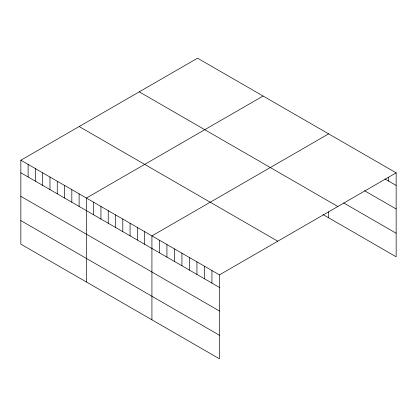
<?xml version="1.0" encoding="UTF-8"?>
<svg xmlns="http://www.w3.org/2000/svg" width="417" height="417" viewBox="0 0 417 417"><rect width="100%" height="100%" fill="white"/><g stroke="black" fill="none" stroke-linecap="round" stroke-linejoin="round"><path stroke-width="0.63" d="M20.85 160.211L219.446 274.871L219.446 358.808L20.85 244.148L20.85 160.211L197.554 58.192L396.15 172.852L396.15 256.789L323.024 214.567M263.091 96.03L86.387 198.049L86.387 281.986M328.627 133.867L151.924 235.886L151.924 319.823M219.446 274.871L396.15 172.852M384.896 178.929L396.15 185.429M364.531 190.72L396.15 208.974M343.634 202.917L396.15 233.239M139.242 91.86L337.838 206.519M79.162 126.544L277.758 241.208M20.85 172.784L219.446 287.443M20.85 196.334L219.446 310.993M20.85 220.598L219.446 335.258M388.649 177.324L388.649 181.098M328.627 211.763L328.627 217.804M211.945 270.539L211.945 283.112M204.445 266.208L204.445 278.78M196.939 261.876L196.939 274.449M189.438 257.544L189.438 270.117M181.937 253.213L181.937 265.785M174.431 248.881L174.431 261.454M166.93 244.55L166.93 257.122M159.43 240.218L159.43 252.791M144.642 231.685L144.642 244.258M137.36 227.479L137.36 240.051M130.078 223.272L130.078 235.85M122.796 219.071L122.796 231.643M115.514 214.864L115.514 227.442M108.232 210.663L108.232 223.236M100.95 206.457L100.95 219.029M93.669 202.255L93.669 214.828M79.105 193.848L79.105 206.42M71.823 189.641L71.823 202.214M64.541 185.435L64.541 198.012M57.259 181.233L57.259 193.806M49.977 177.027L49.977 189.599M42.696 172.826L42.696 185.398M35.414 168.619L35.414 181.192M28.132 164.418L28.132 176.99"/></g></svg>
